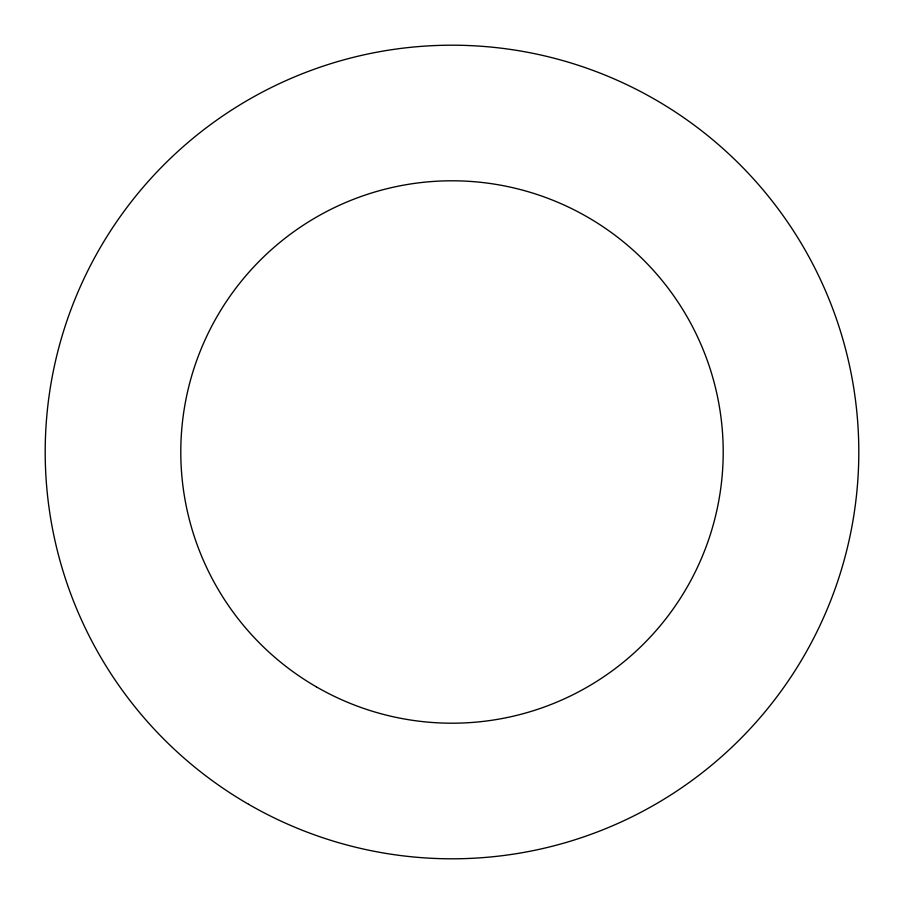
<?xml version="1.0" encoding="UTF-8"?>
<svg xmlns="http://www.w3.org/2000/svg" width="904" height="904" viewBox="0 0 904 904"><rect width="100%" height="100%" fill="white"/><g stroke="black" fill="none" stroke-linecap="round" stroke-linejoin="round"><path stroke-width="1.36" d="M248.6 804.3A406.8 406.8 0 0 0 858.8 452A406.8 406.8 0 0 0 248.6 99.7A406.8 406.8 0 0 0 248.6 804.3M316.4 686.87A271.2 271.2 0 0 0 723.2 452A271.2 271.2 0 0 0 316.4 217.129A271.2 271.2 0 0 0 316.4 686.87"/></g></svg>
